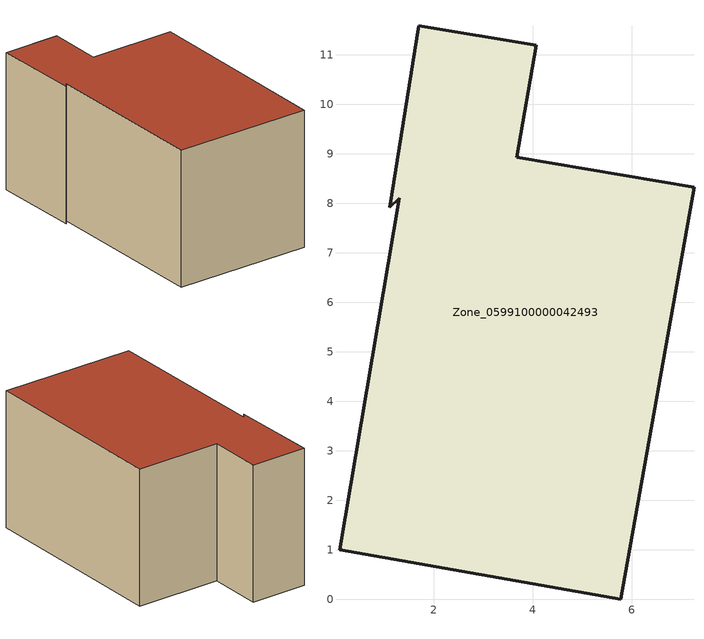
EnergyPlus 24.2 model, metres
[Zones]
Zone_0599100000042493
 floor ground (C_G): 3.68,8.93 7.26,8.32 5.78,0 0.1,1 1.3,8.11 1.11,7.92 1.7,11.59 4.07,11.19 z0
 wall outside (C_F): 7.26,8.32 3.68,8.93 4.07,11.19 1.7,11.59 1.11,7.92 1.3,8.11 0.1,1 5.78,0 7.26,8.32 z0:5.75
 roof outside (C_R): 1.11,7.92 1.3,8.11 0.1,1 5.78,0 7.26,8.32 3.68,8.93 4.07,11.19 1.7,11.59 z5.75
[BUILDING]
Pand.0599100000042493: North Axis=0; Terrain=City; Loads Convergence Tolerance Value=0.04; Temperature Convergence Tolerance Value=0.4; Solar Distribution=FullExterior; Maximum Number of Warmup Days=25; Minimum Number of Warmup Days=1
[Site:Location]
Rotterdam.The.Hague.AP_ZH_NLD Design_Conditions: Latitude=51.96; Longitude=4.45; Time Zone=1; Elevation=-4.5
[SITE:GROUNDTEMPERATURE:BUILDINGSURFACE]
18, 18, 18, 18, 18, 18, 18, 18, 18, 18, 18, 18
[MATERIAL] Thermal Absorptance=0.9; Solar Absorptance=0.7; Visible Absorptance=0.7
Name | Roughness | Thickness | Conductivity | Density | Specific Heat
G.TC.1946-1964 | MediumSmooth | 0.15 | 1 | 540 | 1210
F.TC.1946-1964 | Rough | 0.3 | 0.857143 | 1920 | 840
R.TC.1946-1964 | MediumRough | 0.2 | 0.235294 | 1500 | 1000
[CONSTRUCTION]
C_G: G.TC.1946-1964
C_F: F.TC.1946-1964
C_R: R.TC.1946-1964
[ZONE]
Zone_0599100000042493: Type=1; Multiplier=1; Ceiling Height=Autocalculate; Volume=Autocalculate; Floor Area=autocalculate; Part of Total Floor Area=Yes
[ZONEINFILTRATION:DESIGNFLOWRATE]
Infil_Zone_0599100000042493: Zone or ZoneList or Space or SpaceList=Zone_0599100000042493; Schedule=AlwaysOn; Design Flow Rate Calculation Method=Flow/Area; Flow Rate per Floor Area=0.003; Constant Term Coefficient=1; Temperature Term Coefficient=0; Velocity Term Coefficient=0; Velocity Squared Term Coefficient=0
[HVACTEMPLATE:ZONE:IDEALLOADSAIRSYSTEM]
Zone_0599100000042493: Maximum Heating Supply Air Temperature=50; Minimum Cooling Supply Air Temperature=13; Maximum Heating Supply Air Humidity Ratio=0.0156; Minimum Cooling Supply Air Humidity Ratio=0.0077; Heating Limit=NoLimit; Cooling Limit=NoLimit; Dehumidification Control Type=ConstantSensibleHeatRatio; Cooling Sensible Heat Ratio=0.7; Dehumidification Setpoint=60; Humidification Control Type=None; Humidification Setpoint=30; Outdoor Air Method=None; Outdoor Air Flow Rate per Person=0.00944; Outdoor Air Flow Rate per Zone Floor Area=0; Outdoor Air Flow Rate per Zone=0; Demand Controlled Ventilation Type=None; Outdoor Air Economizer Type=NoEconomizer; Heat Recovery Type=None; Sensible Heat Recovery Effectiveness=0.7; Latent Heat Recovery Effectiveness=0.65
[ZONECONTROL:THERMOSTAT]
ThermostatControl_Zone_0599100000042493: Zone or ZoneList=Zone_0599100000042493; Control Type Schedule=DualSetpointControlType; Control 1=Thermostat_Zone_0599100000042493; Temperature Difference Between Cutout And Setpoint=0
[THERMOSTATSETPOINT:DUALSETPOINT]
Thermostat_Zone_0599100000042493: Heating Setpoint Temperature Schedule=HeatingSetpoint_Zone_0599100000042493; Cooling Setpoint Temperature Schedule=CoolingSetpoint_Zone_0599100000042493
[SCHEDULE:COMPACT]
HeatingSetpoint_Zone_0599100000042493: Through: 12/31, For: AllDays, Until: 24:00, 21
CoolingSetpoint_Zone_0599100000042493: Through: 12/31, For: AllDays, Until: 24:00, 24
DualSetpointControlType: Through: 12/31, For: AllDays, Until: 24:00, 4
AlwaysOn: Through: 12/31, For: AllDays, Until: 24:00, 1
